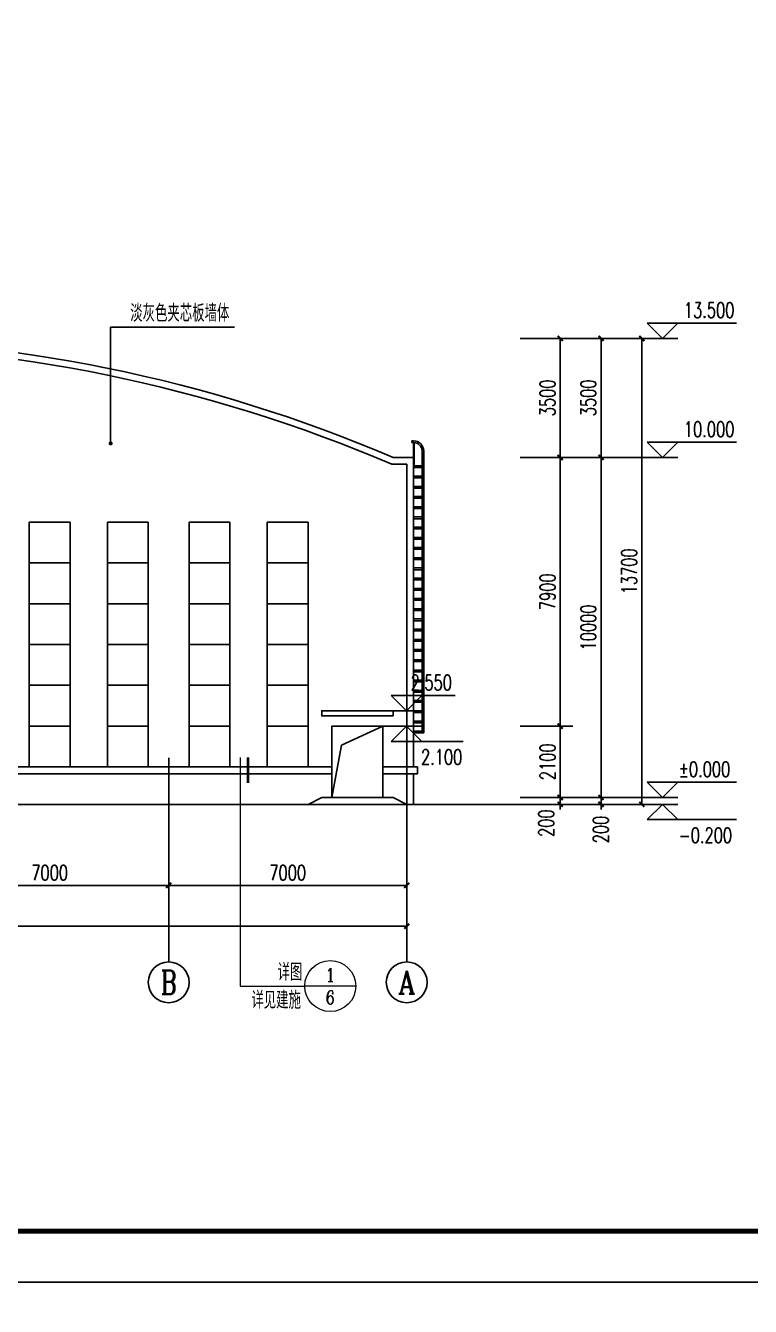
# Model space of a CAD drawing. Extents: x 962303 to 1579583, y -174742 to 224716.
# Drawn here: x 1382402 to 1403715, y -112454 to -74794 of the extents above; entities that cross this region are included whole.
import ezdxf
from ezdxf.enums import TextEntityAlignment as Align

# ---------------------------------------------------------------- set-up
doc = ezdxf.new("R2010")
doc.units = 0
doc.header["$LTSCALE"] = 1000
doc.header["$MEASUREMENT"] = 0
for name, color, linetype in [('3T_BAR', 7, 'Continuous'), ('AXIS', 3, 'Continuous'), ('AXIS_TEXT', 7, 'Continuous'), ('DIM_ELEV', 3, 'Continuous'), ('DIM_LEAD', 3, 'Continuous'), ('PUB_DIM', 3, 'Continuous'), ('PUB_TEXT', 7, 'Continuous'), ('PUB_TITLE', 4, 'Continuous')]:
    doc.layers.add(name, color=color, linetype=linetype)
doc.layers.add('DIM_IDEN', color=3, linetype='Continuous', lineweight=0)
doc.styles.add('_TCH_AXIS', font='COMPLEX', dxfattribs={"bigfont": 'GBCBIG'})
doc.styles.add('_TCH_DIM', font='SIMPLEX', dxfattribs={"bigfont": 'GBCBIG'})
doc.styles.add('_TCH_DIM_T3', font='SIMPLEX', dxfattribs={"width": 0.705882, "bigfont": 'GBCBIG'})
doc.styles.add('_TCH_LABEL', font='COMPLEX', dxfattribs={"bigfont": 'GBCBIG'})
doc.styles.add('COMPLEX', font='COMPLEX')
doc.dimstyles.new('_TCH_ARCH&&150', dxfattribs={"dimtxt": 446.25, "dimasz": 150, "dimexe": 375, "dimexo": 450, "dimgap": 150, "dimtad": 1, "dimdec": 0, "dimzin": 0, "dimdsep": 46, "dimtxsty": '_TCH_DIM_T3', "dimblk": 'ARCHTICK', "dimcen": 0.09, "dimclrt": 7, "dimazin": 2, "dimtfac": 1, "dimtdec": 0, "dimtix": 1, "dimtmove": 2, "dimatfit": 3, "dimfxl": 0, "dimtolj": 1, "dimtzin": 0, "dimarcsym": 0})

# ---------------------------------------------------------------- blocks, each defined once
blk = doc.blocks.new('_ArchTick')
at = {"color": 0, "linetype": 'ByBlock', "const_width": 0.4}
blk.add_lwpolyline([(-0.5, -0.5), (0.5, 0.5)], dxfattribs=at)
blk = doc.blocks.new('*D78')
at = {"layer": 'Defpoints', "color": 0}
for p in [(1396500, -97492), (1398123, -97492), (1396500, -97692)]:
    blk.add_point(p, dxfattribs=at)
at = {"layer": 'PUB_DIM', "color": 0, "lineweight": -2}
for p, q in [((1396950, -97492), (1398498, -97492)), ((1398123, -97492), (1398123, -97342)), ((1398123, -97692), (1398123, -97492)), ((1396950, -97692), (1398498, -97692)), ((1398123, -97692), (1398123, -97842))]:
    blk.add_line(p, q, dxfattribs=at)
at = {"layer": 'PUB_DIM', "color": 0, "lineweight": -2, "xscale": 150, "yscale": 150, "zscale": 150}
for p, rotation in [((1398123, -97492), 270), ((1398123, -97692), 90)]:
    blk.add_blockref('_ArchTick', p, dxfattribs=dict(at, rotation=rotation))
at = {"layer": 'PUB_DIM', "color": 7, "insert": (1397711, -98247), "char_height": 446.2, "attachment_point": 5, "rotation": 90, "style": '_TCH_DIM_T3'}
blk.add_mtext('\\A1;200', dxfattribs=at)
blk = doc.blocks.new('*D79')
at = {"layer": 'Defpoints', "color": 0}
for p in [(1396500, -95392), (1398123, -95392), (1396500, -97492)]:
    blk.add_point(p, dxfattribs=at)
at = {"layer": 'PUB_DIM', "color": 0, "lineweight": -2}
for p, q in [((1396950, -95392), (1398498, -95392)), ((1398123, -97492), (1398123, -95392)), ((1396950, -97492), (1398498, -97492))]:
    blk.add_line(p, q, dxfattribs=at)
at = {"layer": 'PUB_DIM', "color": 0, "lineweight": -2, "xscale": 150, "yscale": 150, "zscale": 150}
for p, rotation in [((1398123, -95392), 90), ((1398123, -97492), 270)]:
    blk.add_blockref('_ArchTick', p, dxfattribs=dict(at, rotation=rotation))
at = {"layer": 'PUB_DIM', "color": 7, "insert": (1397750, -96442), "char_height": 446.2, "attachment_point": 5, "rotation": 90, "style": '_TCH_DIM_T3'}
blk.add_mtext('\\A1;2100', dxfattribs=at)
blk = doc.blocks.new('*D80')
at = {"layer": 'Defpoints', "color": 0}
for p in [(1396500, -87492), (1398123, -87492), (1396500, -95392)]:
    blk.add_point(p, dxfattribs=at)
at = {"layer": 'PUB_DIM', "color": 0, "lineweight": -2}
for p, q in [((1396950, -87492), (1398498, -87492)), ((1398123, -95392), (1398123, -87492)), ((1396950, -95392), (1398498, -95392))]:
    blk.add_line(p, q, dxfattribs=at)
at = {"layer": 'PUB_DIM', "color": 0, "lineweight": -2, "xscale": 150, "yscale": 150, "zscale": 150}
for p, rotation in [((1398123, -87492), 90), ((1398123, -95392), 270)]:
    blk.add_blockref('_ArchTick', p, dxfattribs=dict(at, rotation=rotation))
at = {"layer": 'PUB_DIM', "color": 7, "insert": (1397750, -91442), "char_height": 446.2, "attachment_point": 5, "rotation": 90, "style": '_TCH_DIM_T3'}
blk.add_mtext('\\A1;7900', dxfattribs=at)
blk = doc.blocks.new('*D81')
at = {"layer": 'Defpoints', "color": 0}
for p in [(1396500, -83992), (1398123, -83992), (1396500, -87492)]:
    blk.add_point(p, dxfattribs=at)
at = {"layer": 'PUB_DIM', "color": 0, "lineweight": -2}
for p, q in [((1396950, -83992), (1398498, -83992)), ((1398123, -87492), (1398123, -83992)), ((1396950, -87492), (1398498, -87492))]:
    blk.add_line(p, q, dxfattribs=at)
at = {"layer": 'PUB_DIM', "color": 0, "lineweight": -2, "xscale": 150, "yscale": 150, "zscale": 150}
for p, rotation in [((1398123, -83992), 90), ((1398123, -87492), 270)]:
    blk.add_blockref('_ArchTick', p, dxfattribs=dict(at, rotation=rotation))
at = {"layer": 'PUB_DIM', "color": 7, "insert": (1397750, -85742), "char_height": 446.2, "attachment_point": 5, "rotation": 90, "style": '_TCH_DIM_T3'}
blk.add_mtext('\\A1;3500', dxfattribs=at)
blk = doc.blocks.new('*D82')
at = {"layer": 'Defpoints', "color": 0}
for p in [(1398443, -83992), (1400523, -83992), (1398443, -97692)]:
    blk.add_point(p, dxfattribs=at)
at = {"layer": 'PUB_DIM', "color": 0, "lineweight": -2}
for p, q in [((1398893, -83992), (1400898, -83992)), ((1400523, -97692), (1400523, -83992)), ((1398893, -97692), (1400898, -97692))]:
    blk.add_line(p, q, dxfattribs=at)
at = {"layer": 'PUB_DIM', "color": 0, "lineweight": -2, "xscale": 150, "yscale": 150, "zscale": 150}
for p, rotation in [((1400523, -83992), 90), ((1400523, -97692), 270)]:
    blk.add_blockref('_ArchTick', p, dxfattribs=dict(at, rotation=rotation))
at = {"layer": 'PUB_DIM', "color": 7, "insert": (1400150, -90842), "char_height": 446.2, "attachment_point": 5, "rotation": 90, "style": '_TCH_DIM_T3'}
blk.add_mtext('\\A1;13700', dxfattribs=at)
blk = doc.blocks.new('*D83')
at = {"layer": 'Defpoints', "color": 0}
for p in [(1397700, -97492), (1399323, -97492), (1397700, -97692)]:
    blk.add_point(p, dxfattribs=at)
at = {"layer": 'PUB_DIM', "color": 0, "lineweight": -2}
for p, q in [((1398150, -97492), (1399698, -97492)), ((1399323, -97492), (1399323, -97342)), ((1399323, -97692), (1399323, -97492)), ((1398150, -97692), (1399698, -97692)), ((1399323, -97692), (1399323, -97842))]:
    blk.add_line(p, q, dxfattribs=at)
at = {"layer": 'PUB_DIM', "color": 0, "lineweight": -2, "xscale": 150, "yscale": 150, "zscale": 150}
for p, rotation in [((1399323, -97492), 270), ((1399323, -97692), 90)]:
    blk.add_blockref('_ArchTick', p, dxfattribs=dict(at, rotation=rotation))
at = {"layer": 'PUB_DIM', "color": 7, "insert": (1399315, -98432), "char_height": 446.2, "attachment_point": 5, "rotation": 90, "style": '_TCH_DIM_T3'}
blk.add_mtext('\\A1;200', dxfattribs=at)
blk = doc.blocks.new('*D84')
at = {"layer": 'Defpoints', "color": 0}
for p in [(1397700, -87492), (1399323, -87492), (1397700, -97492)]:
    blk.add_point(p, dxfattribs=at)
at = {"layer": 'PUB_DIM', "color": 0, "lineweight": -2}
for p, q in [((1398150, -87492), (1399698, -87492)), ((1399323, -97492), (1399323, -87492)), ((1398150, -97492), (1399698, -97492))]:
    blk.add_line(p, q, dxfattribs=at)
at = {"layer": 'PUB_DIM', "color": 0, "lineweight": -2, "xscale": 150, "yscale": 150, "zscale": 150}
for p, rotation in [((1399323, -87492), 90), ((1399323, -97492), 270)]:
    blk.add_blockref('_ArchTick', p, dxfattribs=dict(at, rotation=rotation))
at = {"layer": 'PUB_DIM', "color": 7, "insert": (1398950, -92492), "char_height": 446.2, "attachment_point": 5, "rotation": 90, "style": '_TCH_DIM_T3'}
blk.add_mtext('\\A1;10000', dxfattribs=at)
blk = doc.blocks.new('*D85')
at = {"layer": 'Defpoints', "color": 0}
for p in [(1397700, -83992), (1399323, -83992), (1397700, -87492)]:
    blk.add_point(p, dxfattribs=at)
at = {"layer": 'PUB_DIM', "color": 0, "lineweight": -2}
for p, q in [((1398150, -83992), (1399698, -83992)), ((1399323, -87492), (1399323, -83992)), ((1398150, -87492), (1399698, -87492))]:
    blk.add_line(p, q, dxfattribs=at)
at = {"layer": 'PUB_DIM', "color": 0, "lineweight": -2, "xscale": 150, "yscale": 150, "zscale": 150}
for p, rotation in [((1399323, -83992), 90), ((1399323, -87492), 270)]:
    blk.add_blockref('_ArchTick', p, dxfattribs=dict(at, rotation=rotation))
at = {"layer": 'PUB_DIM', "color": 7, "insert": (1398950, -85742), "char_height": 446.2, "attachment_point": 5, "rotation": 90, "style": '_TCH_DIM_T3'}
blk.add_mtext('\\A1;3500', dxfattribs=at)
blk = doc.blocks.new('*D723')
at = {"layer": 'AXIS', "color": 0, "lineweight": -2}
for p, q in [((1386609, -96776), (1386609, -100451)), ((1393609, -96776), (1393609, -100451)), ((1386609, -100076), (1393609, -100076))]:
    blk.add_line(p, q, dxfattribs=at)
at = {"layer": 'Defpoints', "color": 0}
for p in [(1386609, -96326), (1393609, -96326), (1393609, -100076)]:
    blk.add_point(p, dxfattribs=at)
at = {"layer": 'AXIS', "color": 0, "lineweight": -2, "xscale": 150, "yscale": 150, "zscale": 150, "rotation": 180}
blk.add_blockref('_ArchTick', (1386609, -100076), dxfattribs=at)
at = {"layer": 'AXIS', "color": 0, "lineweight": -2, "xscale": 150, "yscale": 150, "zscale": 150}
blk.add_blockref('_ArchTick', (1393609, -100076), dxfattribs=at)
at = {"layer": 'AXIS', "color": 7, "insert": (1390109, -99703), "char_height": 446.2, "attachment_point": 5, "style": '_TCH_DIM_T3'}
blk.add_mtext('\\A1;7000', dxfattribs=at)
blk = doc.blocks.new('*D724')
at = {"layer": 'AXIS', "color": 0, "lineweight": -2}
for p, q in [((1379609, -96776), (1379609, -100451)), ((1386609, -96776), (1386609, -100451)), ((1379609, -100076), (1386609, -100076))]:
    blk.add_line(p, q, dxfattribs=at)
at = {"layer": 'Defpoints', "color": 0}
for p in [(1379609, -96326), (1386609, -96326), (1386609, -100076)]:
    blk.add_point(p, dxfattribs=at)
at = {"layer": 'AXIS', "color": 0, "lineweight": -2, "xscale": 150, "yscale": 150, "zscale": 150, "rotation": 180}
blk.add_blockref('_ArchTick', (1379609, -100076), dxfattribs=at)
at = {"layer": 'AXIS', "color": 0, "lineweight": -2, "xscale": 150, "yscale": 150, "zscale": 150}
blk.add_blockref('_ArchTick', (1386609, -100076), dxfattribs=at)
at = {"layer": 'AXIS', "color": 7, "insert": (1383109, -99703), "char_height": 446.2, "attachment_point": 5, "style": '_TCH_DIM_T3'}
blk.add_mtext('\\A1;7000', dxfattribs=at)
blk = doc.blocks.new('*D728')
at = {"layer": 'AXIS', "color": 0, "lineweight": -2}
for p, q in [((1358609, -96776), (1358609, -101651)), ((1393609, -96776), (1393609, -101651)), ((1358609, -101276), (1393609, -101276))]:
    blk.add_line(p, q, dxfattribs=at)
at = {"layer": 'Defpoints', "color": 0}
for p in [(1358609, -96326), (1393609, -96326), (1393609, -101276)]:
    blk.add_point(p, dxfattribs=at)
at = {"layer": 'AXIS', "color": 0, "lineweight": -2, "xscale": 150, "yscale": 150, "zscale": 150, "rotation": 180}
blk.add_blockref('_ArchTick', (1358609, -101276), dxfattribs=at)
at = {"layer": 'AXIS', "color": 0, "lineweight": -2, "xscale": 150, "yscale": 150, "zscale": 150}
blk.add_blockref('_ArchTick', (1393609, -101276), dxfattribs=at)
at = {"layer": 'AXIS', "color": 7, "insert": (1376109, -100903), "char_height": 446.2, "attachment_point": 5, "style": '_TCH_DIM_T3'}
blk.add_mtext('\\A1;35000', dxfattribs=at)
blk = doc.blocks.new('_AXISO')
blk.add_circle((0, 0), 0.5)
at = {"layer": 'AXIS_TEXT', "style": 'COMPLEX', "width": 1.041667}
blk.add_attdef('A', text='', height=0.56, dxfattribs=at).set_placement((-0.25, -0.28), (0.25, -0.28), align=Align.FIT)

msp = doc.modelspace()

# ---------------------------------------------------------------- linework, layer by layer
for p, q in [((1393168.2, -87692.1), (1393609.2, -87692.1)), ((1393209.2, -87492.1), (1393809.2, -87492.1)), ((1393609.2, -96592.1), (1393609.2, -87692.1)), ((1393809.2, -96592.1), (1393809.2, -87492.1)), ((1391695.1, -95954.4), (1392909.2, -95392.1)), ((1391409.2, -97492.1), (1391695.1, -95954.4)), ((1391409.2, -96592.1), (1358289.2, -96592.1)), ((1393929.2, -96592.1), (1392909.2, -96592.1)), ((1393929.2, -96792.1), (1393929.2, -96592.1)), ((1391409.2, -96792.1), (1358289.2, -96792.1)), ((1393929.2, -96792.1), (1392909.2, -96792.1)), ((1393809.2, -97692.1), (1393809.2, -96792.1)), ((1391109.2, -97492.1), (1390709.2, -97692.1)), ((1391409.2, -97492.1), (1391109.2, -97492.1)), ((1392909.2, -97492.1), (1393209.2, -97492.1)), ((1393209.2, -97492.1), (1393609.2, -97692.1)), ((1398603.7, -97692.1), (1352506.7, -97692.1))]:
    msp.add_line(p, q)
at = {"color": 4}
for p, q in [((1382509.2, -96592.1), (1382509.2, -89392.1)), ((1382509.2, -89392.1), (1383709.2, -89392.1)), ((1383709.2, -89392.1), (1383709.2, -96592.1)), ((1384809.2, -96592.1), (1384809.2, -89392.1)), ((1384809.2, -89392.1), (1386009.2, -89392.1)), ((1386009.2, -89392.1), (1386009.2, -96592.1)), ((1387209.2, -96592.1), (1387209.2, -89392.1)), ((1387209.2, -89392.1), (1388409.2, -89392.1)), ((1388409.2, -89392.1), (1388409.2, -96592.1)), ((1389509.2, -96592.1), (1389509.2, -89392.1)), ((1389509.2, -89392.1), (1390709.2, -89392.1)), ((1390709.2, -89392.1), (1390709.2, -96592.1)), ((1383709.2, -90592.1), (1382509.2, -90592.1)), ((1386009.2, -90592.1), (1384809.2, -90592.1)), ((1388409.2, -90592.1), (1387209.2, -90592.1)), ((1390709.2, -90592.1), (1389509.2, -90592.1)), ((1383709.2, -91792.1), (1382509.2, -91792.1)), ((1386009.2, -91792.1), (1384809.2, -91792.1)), ((1388409.2, -91792.1), (1387209.2, -91792.1)), ((1390709.2, -91792.1), (1389509.2, -91792.1)), ((1383709.2, -92992.1), (1382509.2, -92992.1)), ((1386009.2, -92992.1), (1384809.2, -92992.1)), ((1388409.2, -92992.1), (1387209.2, -92992.1)), ((1390709.2, -92992.1), (1389509.2, -92992.1)), ((1383709.2, -94192.1), (1382509.2, -94192.1)), ((1386009.2, -94192.1), (1384809.2, -94192.1)), ((1388409.2, -94192.1), (1387209.2, -94192.1)), ((1390709.2, -94192.1), (1389509.2, -94192.1)), ((1383709.2, -95392.1), (1382509.2, -95392.1)), ((1386009.2, -95392.1), (1384809.2, -95392.1)), ((1388409.2, -95392.1), (1387209.2, -95392.1)), ((1390709.2, -95392.1), (1389509.2, -95392.1)), ((1383709.2, -96592.1), (1382509.2, -96592.1)), ((1386009.2, -96592.1), (1384809.2, -96592.1)), ((1388409.2, -96592.1), (1387209.2, -96592.1)), ((1390709.2, -96592.1), (1389509.2, -96592.1))]:
    msp.add_line(p, q, dxfattribs=at)
for points in [[(1393209.2, -95092.1), (1391109.2, -95092.1), (1391109.2, -94942.1), (1393209.2, -94942.1)], [(1392909.2, -97492.1), (1391409.2, -97492.1), (1391409.2, -95392.1), (1392909.2, -95392.1)]]:
    msp.add_lwpolyline(points, close=True)
for radius, start, end in [(43496.7, 66.85039, 113.14961), (43296.7, 66.79624, 113.20376)]:
    msp.add_arc((1376109.2, -127486.5), radius, start, end)
at = {"layer": '3T_BAR', "color": 6}
for p, q in [((1393759.2, -87002.9), (1393809.2, -87002.9)), ((1393759.2, -87052.9), (1393759.2, -87002.9)), ((1393759.2, -87052.9), (1393759.2, -87052.9)), ((1393759.2, -87052.9), (1393809.2, -87052.9)), ((1393809.2, -87492.1), (1393809.2, -87052.9)), ((1393827.2, -87053.6), (1393827.2, -87742.1)), ((1394059.2, -91292.1), (1394059.2, -87302.9)), ((1394109.2, -91292.1), (1394109.2, -87302.9)), ((1393809.2, -87742.1), (1394059.2, -87742.1)), ((1393809.2, -87792.1), (1394059.2, -87792.1)), ((1393809.2, -88042.1), (1394059.2, -88042.1)), ((1393809.2, -88092.1), (1394059.2, -88092.1)), ((1393809.2, -88342.1), (1394059.2, -88342.1)), ((1393809.2, -88392.1), (1394059.2, -88392.1)), ((1393809.2, -88642.1), (1394059.2, -88642.1)), ((1393809.2, -88692.1), (1394059.2, -88692.1)), ((1393809.2, -88942.1), (1394059.2, -88942.1)), ((1393809.2, -88992.1), (1394059.2, -88992.1)), ((1393809.2, -89242.1), (1394059.2, -89242.1)), ((1393809.2, -89292.1), (1394059.2, -89292.1)), ((1393809.2, -89542.1), (1394059.2, -89542.1)), ((1393809.2, -89592.1), (1394059.2, -89592.1)), ((1393809.2, -89842.1), (1394059.2, -89842.1)), ((1393809.2, -89892.1), (1394059.2, -89892.1)), ((1393809.2, -90142.1), (1394059.2, -90142.1)), ((1393809.2, -90192.1), (1394059.2, -90192.1)), ((1393809.2, -90442.1), (1394059.2, -90442.1)), ((1393809.2, -90492.1), (1394059.2, -90492.1)), ((1393809.2, -90742.1), (1394059.2, -90742.1)), ((1393809.2, -90792.1), (1394059.2, -90792.1)), ((1393809.2, -91042.1), (1394059.2, -91042.1)), ((1393809.2, -91092.1), (1394059.2, -91092.1)), ((1393809.2, -91342.1), (1394059.2, -91342.1)), ((1393809.2, -91392.1), (1394059.2, -91392.1)), ((1394059.2, -95592.1), (1394059.2, -91292.1)), ((1394109.2, -95592.1), (1394109.2, -91292.1)), ((1393809.2, -91642.1), (1394059.2, -91642.1)), ((1393809.2, -91692.1), (1394059.2, -91692.1)), ((1393809.2, -91942.1), (1394059.2, -91942.1)), ((1393809.2, -91992.1), (1394059.2, -91992.1)), ((1393809.2, -92242.1), (1394059.2, -92242.1)), ((1393809.2, -92292.1), (1394059.2, -92292.1)), ((1393809.2, -92542.1), (1394059.2, -92542.1)), ((1393809.2, -92592.1), (1394059.2, -92592.1)), ((1393809.2, -92842.1), (1394059.2, -92842.1)), ((1393809.2, -92892.1), (1394059.2, -92892.1)), ((1393809.2, -93142.1), (1394059.2, -93142.1)), ((1393809.2, -93192.1), (1394059.2, -93192.1)), ((1393809.2, -93442.1), (1394059.2, -93442.1)), ((1393809.2, -93492.1), (1394059.2, -93492.1)), ((1393809.2, -93742.1), (1394059.2, -93742.1)), ((1393809.2, -93792.1), (1394059.2, -93792.1)), ((1393809.2, -94042.1), (1394059.2, -94042.1)), ((1393809.2, -94092.1), (1394059.2, -94092.1)), ((1393809.2, -94342.1), (1394059.2, -94342.1)), ((1393809.2, -94392.1), (1394059.2, -94392.1)), ((1393809.2, -94642.1), (1394059.2, -94642.1)), ((1393809.2, -94692.1), (1394059.2, -94692.1)), ((1393809.2, -94942.1), (1394059.2, -94942.1)), ((1393809.2, -94992.1), (1394059.2, -94992.1)), ((1393809.2, -95242.1), (1394059.2, -95242.1)), ((1393809.2, -95292.1), (1394059.2, -95292.1)), ((1393809.2, -95542.1), (1394059.2, -95542.1)), ((1393809.2, -95592.1), (1394109.2, -95592.1))]:
    msp.add_line(p, q, dxfattribs=at)
for radius in [300, 250]:
    msp.add_arc((1393809.2, -87302.9), radius, 0, 90, dxfattribs=at)
at = {"layer": 'AXIS'}
for p, q in [((1386609.2, -96325.7), (1386609.2, -102325.7)), ((1393609.2, -96325.7), (1393609.2, -102325.7))]:
    msp.add_line(p, q, dxfattribs=at)
at = {"layer": 'DIM_ELEV'}
for p, q in [((1401131.5, -83992.1), (1400681.5, -83542.1)), ((1400681.5, -83542.1), (1403305, -83542.1)), ((1401131.5, -83992.1), (1401581.5, -83542.1)), ((1399803.9, -83992.1), (1401581.5, -83992.1)), ((1401131.5, -87492.1), (1400681.5, -87042.1)), ((1400681.5, -87042.1), (1403305, -87042.1)), ((1401131.5, -87492.1), (1401581.5, -87042.1)), ((1399450.3, -87492.1), (1401581.5, -87492.1)), ((1393604.5, -94942.1), (1393154.5, -94492.1)), ((1393154.5, -94492.1), (1395029.1, -94492.1)), ((1393604.5, -94942.1), (1394054.5, -94492.1)), ((1392598.6, -94942.1), (1394054.5, -94942.1)), ((1392598.6, -95392.1), (1394054.5, -95392.1)), ((1393604.5, -95392.1), (1393154.5, -95842.1)), ((1393604.5, -95392.1), (1394054.5, -95842.1)), ((1393154.5, -95842.1), (1395273.7, -95842.1)), ((1401131.5, -97492.1), (1400681.5, -97042.1)), ((1400681.5, -97042.1), (1403305, -97042.1)), ((1401131.5, -97492.1), (1401581.5, -97042.1)), ((1399450.3, -97492.1), (1401581.5, -97492.1)), ((1399803.9, -97692.1), (1401581.5, -97692.1)), ((1401131.5, -97692.1), (1400681.5, -98142.1)), ((1401131.5, -97692.1), (1401581.5, -98142.1)), ((1400681.5, -98142.1), (1403305, -98142.1))]:
    msp.add_line(p, q, dxfattribs=at)
at = {"layer": 'DIM_IDEN'}
for p, q in [((1388714.3, -96313.4), (1388714.3, -103037.3)), ((1388714.3, -103037.3), (1390610.9, -103037.3)), ((1392110.9, -103037.3), (1390610.9, -103037.3))]:
    msp.add_line(p, q, dxfattribs=at)
at = {"layer": 'DIM_IDEN', "const_width": 75}
msp.add_lwpolyline([(1388939.3, -96313.4), (1388939.3, -97063.4)], dxfattribs=at)
at = {"layer": 'DIM_IDEN'}
msp.add_circle((1391360.9, -103037.3), 750, dxfattribs=at)
at = {"layer": 'DIM_LEAD'}
for p, q in [((1384901.7, -87079.9), (1384901.7, -83658)), ((1384901.7, -83658), (1388545.1, -83658))]:
    msp.add_line(p, q, dxfattribs=at)
at = {"layer": 'DIM_LEAD', "const_width": 60}
msp.add_lwpolyline([(1384901.7, -87109.9, 1), (1384901.7, -87049.9, 1)], format="xyb", close=True, dxfattribs=at)
at = {"layer": 'PUB_TITLE'}
for points in [[(1334333.3, -111741.9), (1423433.3, -111741.9), (1423433.3, -48741.9), (1334333.3, -48741.9)], [(1334333.3, -174741.9), (1423433.3, -174741.9), (1423433.3, -111741.9), (1334333.3, -111741.9)]]:
    msp.add_lwpolyline(points, close=True, dxfattribs=at)
at = {"layer": 'PUB_TITLE', "const_width": 150}
msp.add_lwpolyline([(1338083.3, -110241.9), (1421933.3, -110241.9), (1421933.3, -50241.9), (1338083.3, -50241.9)], close=True, dxfattribs=at)

# ---------------------------------------------------------------- block references
at = {"layer": 'AXIS'}
ref = msp.add_blockref('_AXISO', (1386609.2, -102925.7), dxfattribs=dict(at, xscale=1200, yscale=1200, zscale=1200))
ref.add_attrib('A', 'B', dxfattribs={"layer": 'AXIS_TEXT', "height": 698.9, "style": '_TCH_AXIS', "width": 0.823529}).set_placement((1386376.3, -103275.1), (1386842.2, -103275.1), align=Align.FIT)
ref = msp.add_blockref('_AXISO', (1393609.2, -102925.7), dxfattribs=dict(at, xscale=1200, yscale=1200, zscale=1200))
ref.add_attrib('A', 'A', dxfattribs={"layer": 'AXIS_TEXT', "height": 668.2, "style": '_TCH_AXIS', "width": 0.888889}).set_placement((1393354.7, -103259.8), (1393863.8, -103259.8), align=Align.FIT)

# ---------------------------------------------------------------- texts
at = {"layer": 'PUB_TEXT', "style": '_TCH_DIM'}
for s, p in [('淡灰色夹芯板墙体', (1385477.7, -83500.5)), ('详图', (1389811.1, -102879.8)), ('详见建施', (1389040.4, -103701.2))]:
    msp.add_text(s, height=506.38, dxfattribs=at).set_placement(p)
at = {"layer": 'PUB_TEXT', "style": '_TCH_DIM', "width": 0.705882}
for s, p in [('13.500', (1401760, -83384.6)), ('10.000', (1401760, -86884.6)), ('2.550', (1393724.1, -94334.6)), ('2.100', (1394028.7, -96524.6)), ('%%P0.000', (1401610, -96884.6)), ('-0.200', (1401610, -98824.6))]:
    msp.add_text(s, height=446.25, dxfattribs=at).set_placement(p)
at = {"layer": 'PUB_TEXT', "style": '_TCH_LABEL'}
for s, height, width, p, p2 in [('1', 387.5, 2.499342, (1391216.7, -102897.9), (1391505.1, -102897.9)), ('6', 388.4, 1.145615, (1391219.7, -103565), (1391502.2, -103565))]:
    msp.add_text(s, height=height, dxfattribs=dict(at, width=width)).set_placement(p, p2, align=Align.FIT)

# ---------------------------------------------------------------- dimensions: what is measured, and where the dimension line sits
at = {"layer": 'AXIS'}
for p1, p2, distance, picture, middle in [((1358609.2, -96325.7), (1393609.2, -96325.7), -4950, '*D728', (1376109.2, -100902.6)), ((1379609.2, -96325.7), (1386609.2, -96325.7), -3750, '*D724', (1383109.2, -99702.6)), ((1386609.2, -96325.7), (1393609.2, -96325.7), -3750, '*D723', (1390109.2, -99702.6))]:
    dim = msp.add_aligned_dim(p1=p1, p2=p2, distance=distance, dimstyle='_TCH_ARCH&&150', dxfattribs=at)
    dim.commit()
    dim.dimension.update_dxf_attribs({"geometry": picture, "text_midpoint": middle})
at = {"layer": 'PUB_DIM'}
for p1, p2, distance, picture, middle in [((1396499.5, -87492.1), (1396499.5, -83992.1), -1623.8, '*D81', (1397750.2, -85742.1)), ((1397699.5, -87492.1), (1397699.5, -83992.1), -1623.8, '*D85', (1398950.2, -85742.1)), ((1398443.4, -97692.1), (1398443.4, -83992.1), -2079.7, '*D82', (1400150, -90842.1)), ((1396499.5, -95392.1), (1396499.5, -87492.1), -1623.8, '*D80', (1397750.2, -91442.1)), ((1397699.5, -97492.1), (1397699.5, -87492.1), -1623.8, '*D84', (1398950.2, -92492.1)), ((1396499.5, -97492.1), (1396499.5, -95392.1), -1623.8, '*D79', (1397750.2, -96442.1))]:
    dim = msp.add_aligned_dim(p1=p1, p2=p2, distance=distance, dimstyle='_TCH_ARCH&&150', dxfattribs=at)
    dim.commit()
    dim.dimension.update_dxf_attribs({"geometry": picture, "text_midpoint": middle})
for base, p1, p2, picture, middle in [((1398123.3, -97492.1), (1396499.5, -97692.1), (1396499.5, -97492.1), '*D78', (1397710.8, -98247.1)), ((1399323.3, -97492.1), (1397699.5, -97692.1), (1397699.5, -97492.1), '*D83', (1399314.6, -98432.1))]:
    dim = msp.add_linear_dim(base=base, p1=p1, p2=p2, angle=90, dimstyle='_TCH_ARCH&&150', dxfattribs=at)
    dim.commit()
    dim.dimension.update_dxf_attribs({"geometry": picture, "text_midpoint": middle, "dimtype": 129})

doc.saveas('drawing.dxf')
